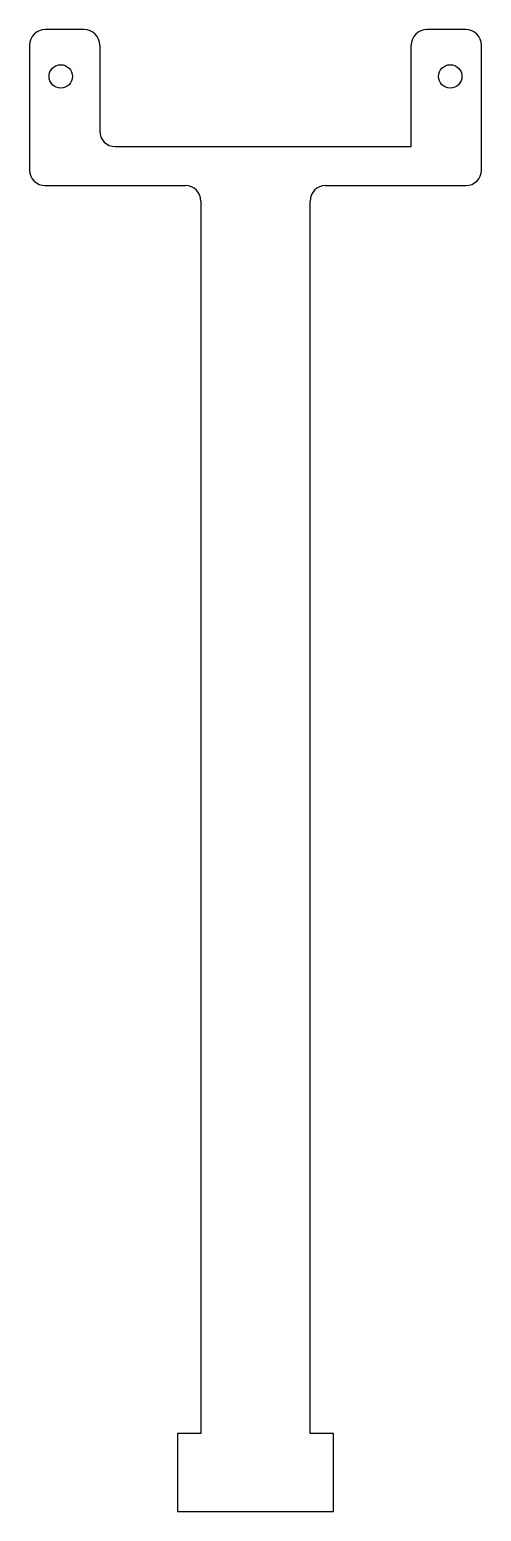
# Model space of a CAD drawing. Header units: millimetres. Extents: x -30 to 28, y -10 to 180.
import ezdxf

# ---------------------------------------------------------------- set-up
doc = ezdxf.new("R2010")
doc.units = ezdxf.units.MM

msp = doc.modelspace()

# ---------------------------------------------------------------- linework, layer by layer
at = {"color": 7, "linetype": 'Continuous', "lineweight": 25}
for p, q in [((-23, 180), (-28, 180)), ((26, 180), (21, 180)), ((-30, 178), (-30, 162)), ((-21, 178), (-21, 167)), ((19, 165), (19, 178)), ((28, 162), (28, 178)), ((-19, 165), (19, 165)), ((-28, 160), (-10, 160)), ((8, 160), (26, 160)), ((-8, 158), (-8, 0)), ((6, 0), (6, 158)), ((-8, 0), (-11, 0)), ((-11, 0), (-11, -10)), ((9, 0), (6, 0)), ((9, -10), (9, 0)), ((-11, -10), (9, -10))]:
    msp.add_line(p, q, dxfattribs=at)
for centre in [(-26, 174), (24, 174)]:
    msp.add_circle(centre, 1.5, dxfattribs=at)
for centre, start, end in [((-28, 178), 90, 180), ((-23, 178), 0, 90), ((21, 178), 90, 180), ((26, 178), 0, 90), ((-19, 167), 180, 270), ((-28, 162), 180, 270), ((26, 162), 270, 0), ((-10, 158), 0, 90), ((8, 158), 90, 180)]:
    msp.add_arc(centre, 2, start, end, dxfattribs=at)

doc.saveas('drawing.dxf')
